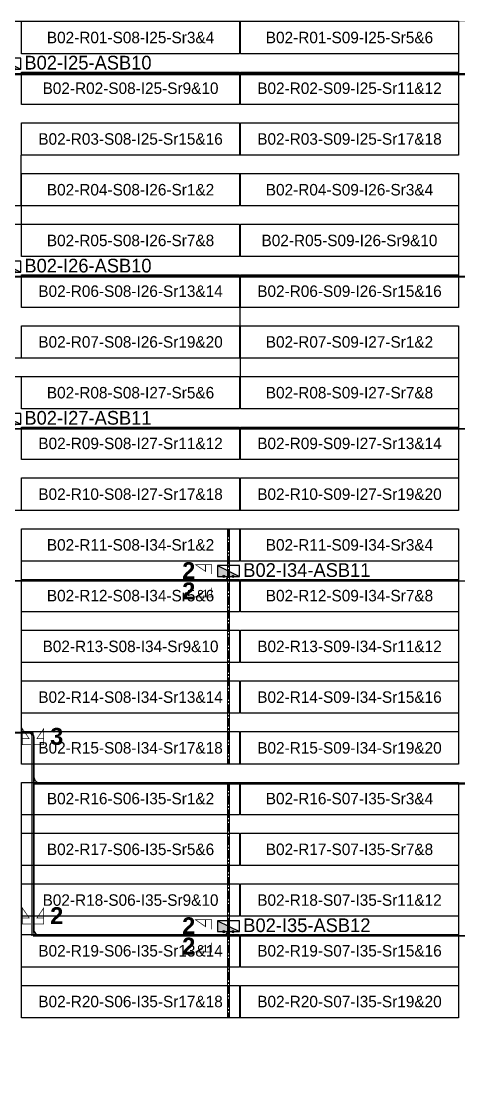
# Model space of a CAD drawing. Header units: metres. Extents: x 532643 to 533032, y 2674174 to 2674494.
# Drawn here: x 532870.2 to 532935, y 2674337.9 to 2674494.1 of the extents above; entities that cross this region are included whole.
import ezdxf
from ezdxf.enums import TextEntityAlignment as Align

# ---------------------------------------------------------------- set-up
doc = ezdxf.new("R2010")
doc.units = ezdxf.units.M
doc.header["$MEASUREMENT"] = 0
doc.linetypes.add('CENTER', pattern=[2, 1.25, -0.25, 0.25, -0.25])
doc.layers.add('Block Boundary-12.5 MW Block', color=6, linetype='Continuous', lineweight=9)
doc.layers.add('PILE', color=1, linetype='Continuous', lineweight=15)
for name, color, linetype in [('DC Trench BL-02', 40, 'Continuous'), ('E-Inverter Grouping', 2, 'Continuous'), ('Inverter Block-02', 7, 'Continuous'), ('LT Cable(AG) INV to LT Panel BL-02', 2, 'Continuous'), ('Messenger Wire Block-02 (Master Path)', 30, 'Continuous'), ('Messenger Wire Block-02 (MW Path)', 191, 'Continuous'), ('MMS Table Block-02', 8, 'Continuous'), ('Plan Line - DC BL-02', 40, 'Continuous'), ('Section Marking BL-02', 2, 'Continuous')]:
    doc.layers.add(name, color=color, linetype=linetype)
doc.styles.add('BoldTextStyle', font='arialbd.ttf')
doc.styles.get("Standard").update_dxf_attribs({"font": 'Adani Regular.ttf'})

# ---------------------------------------------------------------- blocks, each defined once
blk = doc.blocks.new('MMS Table (32.292 x 4.788)')
at = {"color": 0}
blk.add_lwpolyline([(0, -0.002), (0, 4.786), (32.292, 4.786), (32.292, -0.002)], close=True, dxfattribs=at)
at = {"color": 7}
blk.add_attdef('ID1', text='', height=1.7, dxfattribs=at).set_placement((16.146, 2.392), align=Align.MIDDLE_CENTER)
blk = doc.blocks.new('Inverter Block')
h = blk.add_hatch(color=0)
h.dxf.hatch_style = 1
h.paths.add_polyline_path([(-1.46, 2.27), (-1.46, 0.85), (1.46, 0.85)])
at = {"color": 0}
blk.add_lwpolyline([(1.46, 2.27), (-1.46, 2.27), (-1.46, 0.85), (1.46, 0.85)], close=True, dxfattribs=at)
blk.add_lwpolyline([(-1.46, 2.27), (1.46, 0.85)], dxfattribs=at)
at = {"layer": 'PILE'}
for centre in [(-0.61, 0.85), (0.61, 0.85)]:
    blk.add_circle(centre, 0.156, dxfattribs=at)
at = {"color": 7}
blk.add_attdef('ID', (-1.46, 3.01), '', height=1.8, dxfattribs=at)

msp = doc.modelspace()

# ---------------------------------------------------------------- linework, layer by layer
at = {"layer": 'Block Boundary-12.5 MW Block', "const_width": 0.05}
msp.add_lwpolyline([(532643.48, 2674494.08), (533032.08, 2674494.08), (533032.08, 2674174.29), (532643.48, 2674174.29)], close=True, dxfattribs=at)
at = {"layer": 'DC Trench BL-02', "color": 40, "const_width": 0.15}
for points in [[(532901.03, 2674419.07), (532900.73, 2674419.07), (532900.73, 2674384.29), (532901.03, 2674384.29)], [(532901.03, 2674381.57), (532900.73, 2674381.57), (532900.73, 2674346.79), (532901.03, 2674346.79)]]:
    msp.add_lwpolyline(points, close=True, dxfattribs=at)
at = {"layer": 'E-Inverter Grouping', "color": 3}
for points in [[(532934.91, 2674494.08), (532934.91, 2674474.29), (532870.12, 2674474.29), (532870.12, 2674466.79), (532837.83, 2674466.79), (532837.83, 2674494.08)], [(532934.91, 2674471.58), (532934.91, 2674451.79), (532902.52, 2674451.79), (532902.52, 2674444.29), (532837.83, 2674444.29), (532837.83, 2674464.08), (532870.22, 2674464.08), (532870.22, 2674471.58)], [(532934.91, 2674421.79), (532837.83, 2674421.79), (532837.83, 2674441.58), (532902.62, 2674441.58), (532902.62, 2674449.08), (532934.91, 2674449.08)], [(532934.91, 2674384.29), (532870.22, 2674384.29), (532870.22, 2674419.08), (532934.91, 2674419.08)], [(532934.91, 2674346.79), (532870.22, 2674346.79), (532870.22, 2674381.58), (532934.91, 2674381.58)]]:
    msp.add_lwpolyline(points, close=True, dxfattribs=at)
at = {"layer": 'LT Cable(AG) INV to LT Panel BL-02', "color": 5}
for points in [[(532833.52, 2674369.95), (532830.06, 2674369.95, -0.414214), (532829.16, 2674370.85), (532829.16, 2674373.9, 0.214019), (532828.86, 2674374.57), (532822.14, 2674380.55, -0.214019), (532821.84, 2674381.22), (532821.84, 2674382.85, -0.0289), (532821.85, 2674382.96), (532821.9, 2674383.44, 0.0289), (532821.91, 2674383.54), (532821.91, 2674485.33, -0.414214), (532822.81, 2674486.23), (532964.76, 2674486.23, 0.414214), (532965.66, 2674487.13), (532965.66, 2674487.73)], [(532833.52, 2674369.9), (532830.01, 2674369.9, -0.414214), (532829.11, 2674370.8), (532829.11, 2674373.88, 0.214019), (532828.81, 2674374.55), (532822.09, 2674380.53, -0.214019), (532821.79, 2674381.2), (532821.79, 2674382.86, -0.0289), (532821.8, 2674382.96), (532821.85, 2674383.44, 0.0289), (532821.86, 2674383.54), (532821.86, 2674455.38, -0.414214), (532822.76, 2674456.28), (532964.76, 2674456.28, 0.414214), (532965.66, 2674457.18), (532965.66, 2674457.73)], [(532831.58, 2674369.85), (532829.96, 2674369.85, -0.414214), (532829.06, 2674370.75), (532829.06, 2674373.86, 0.214019), (532828.76, 2674374.53), (532822.04, 2674380.51, -0.214019), (532821.74, 2674381.18), (532821.74, 2674382.86, -0.0289), (532821.75, 2674382.96), (532821.8, 2674383.44, 0.0289), (532821.81, 2674383.55), (532821.81, 2674432.93, -0.414214), (532822.71, 2674433.83), (532964.76, 2674433.83, 0.414214), (532965.66, 2674434.73), (532965.66, 2674435.23)], [(532831.58, 2674369.78), (532829.88, 2674369.78, -0.414214), (532828.98, 2674370.68), (532828.98, 2674373.82, 0.214019), (532828.68, 2674374.49), (532821.97, 2674380.47, -0.214019), (532821.67, 2674381.14), (532821.67, 2674382.86, -0.0289), (532821.67, 2674382.97), (532821.73, 2674383.45, 0.0289), (532821.74, 2674383.55), (532821.74, 2674410.5, -0.414214), (532822.64, 2674411.4), (532899.98, 2674411.4, 0.414214), (532900.88, 2674412.3), (532900.88, 2674412.73)], [(532831.58, 2674369.8), (532829.91, 2674369.8, -0.414214), (532829.01, 2674370.7), (532829.01, 2674373.83, 0.214019), (532828.71, 2674374.5), (532821.99, 2674380.48, -0.214019), (532821.69, 2674381.15), (532821.69, 2674382.86, -0.0289), (532821.7, 2674382.97), (532821.75, 2674383.45, 0.0289), (532821.76, 2674383.55), (532821.76, 2674410.48, -0.414214), (532822.66, 2674411.38), (532964.76, 2674411.38, 0.414214), (532965.66, 2674412.28), (532965.66, 2674412.73)], [(532829.51, 2674369.72, -0.325999), (532828.88, 2674370.58), (532828.88, 2674373.78, 0.214019), (532828.58, 2674374.45), (532821.87, 2674380.43, -0.214019), (532821.57, 2674381.1), (532821.57, 2674382.87, -0.0289), (532821.57, 2674382.97), (532821.63, 2674383.45, 0.0289), (532821.64, 2674383.56), (532821.64, 2674388.1, -0.414214), (532822.54, 2674389), (532871.17, 2674389, -0.414214), (532872.07, 2674388.1), (532872.07, 2674382.4, 0.414214), (532872.97, 2674381.5), (532964.76, 2674381.5, 0.414214), (532965.66, 2674382.4), (532965.66, 2674382.73)], [(532829.51, 2674369.75, -0.317911), (532828.91, 2674370.6), (532828.91, 2674373.79, 0.214019), (532828.61, 2674374.46), (532821.89, 2674380.44, -0.214019), (532821.59, 2674381.11), (532821.59, 2674382.87, -0.0289), (532821.6, 2674382.97), (532821.65, 2674383.45, 0.0289), (532821.66, 2674383.56), (532821.66, 2674388.08, -0.414214), (532822.56, 2674388.98), (532871.14, 2674388.98, -0.414214), (532872.04, 2674388.08), (532872.04, 2674359.88, 0.414214), (532872.94, 2674358.98), (532899.98, 2674358.98, 0.414214), (532900.88, 2674359.88), (532900.88, 2674360.23)], [(532829.51, 2674369.79, -0.309777), (532828.93, 2674370.63), (532828.93, 2674373.8, 0.214019), (532828.63, 2674374.47), (532821.92, 2674380.45, -0.214019), (532821.62, 2674381.12), (532821.62, 2674382.87, -0.0289), (532821.62, 2674382.97), (532821.68, 2674383.45, 0.0289), (532821.69, 2674383.55), (532821.69, 2674388.05, -0.414214), (532822.59, 2674388.95), (532871.12, 2674388.95, -0.414214), (532872.02, 2674388.05), (532872.02, 2674359.85, 0.414214), (532872.92, 2674358.95), (532964.76, 2674358.95, 0.414214), (532965.66, 2674359.85), (532965.66, 2674360.23)]]:
    msp.add_lwpolyline(points, format="xyb", dxfattribs=at)
at = {"layer": 'Messenger Wire Block-02 (Master Path)'}
for points in [[(532821.76, 2674486.38), (532967.3, 2674486.38)], [(532821.76, 2674456.38), (532967.3, 2674456.38)], [(532821.76, 2674433.88), (532967.3, 2674433.88)], [(532821.76, 2674411.38), (532967.3, 2674411.38)], [(532821.76, 2674388.88), (532871.94, 2674388.88)], [(532871.94, 2674358.88), (532871.94, 2674388.88)], [(532871.94, 2674381.38), (532967.3, 2674381.38)], [(532871.94, 2674358.88), (532967.3, 2674358.88)]]:
    msp.add_lwpolyline(points, dxfattribs=at)
at = {"layer": 'Messenger Wire Block-02 (MW Path)', "const_width": 0.1}
for points in [[(532821.76, 2674486.38), (532967.3, 2674486.38)], [(532821.76, 2674456.38), (532967.3, 2674456.38)], [(532821.76, 2674433.88), (532967.3, 2674433.88)], [(532821.76, 2674411.38), (532967.3, 2674411.38)], [(532821.76, 2674388.88), (532871.94, 2674388.88)], [(532871.69, 2674358.88), (532871.69, 2674388.88)], [(532871.94, 2674381.38), (532967.3, 2674381.38)], [(532871.94, 2674358.88), (532967.3, 2674358.88)]]:
    msp.add_lwpolyline(points, dxfattribs=at)
at = {"layer": 'Plan Line - DC BL-02', "color": 6, "linetype": 'CENTER'}
for points in [[(532900.88, 2674419.07), (532900.88, 2674384.29)], [(532900.88, 2674381.57), (532900.88, 2674346.79)]]:
    msp.add_lwpolyline(points, dxfattribs=at)
at = {"layer": 'Section Marking BL-02', "color": 94, "lineweight": 35, "true_color": 0x00a500, "const_width": 0.1}
for points in [[(532898.38, 2674412.38), (532898.38, 2674413.77), (532895.98, 2674413.77), (532897.46, 2674412.76), (532897.46, 2674413.77)], [(532898.38, 2674410.38), (532898.38, 2674408.99), (532895.98, 2674408.99), (532897.46, 2674410), (532897.46, 2674408.99)], [(532871.74, 2674387.13), (532870.35, 2674387.13), (532870.35, 2674389.53), (532871.36, 2674388.05), (532870.35, 2674388.05)], [(532872.14, 2674387.13), (532873.53, 2674387.13), (532873.53, 2674389.53), (532872.52, 2674388.05), (532873.53, 2674388.05)], [(532871.74, 2674360.63), (532870.35, 2674360.63), (532870.35, 2674363.03), (532871.36, 2674361.55), (532870.35, 2674361.55)], [(532872.14, 2674360.63), (532873.53, 2674360.63), (532873.53, 2674363.03), (532872.52, 2674361.55), (532873.53, 2674361.55)], [(532898.38, 2674359.88), (532898.38, 2674361.27), (532895.98, 2674361.27), (532897.46, 2674360.26), (532897.46, 2674361.27)], [(532898.38, 2674357.88), (532898.38, 2674356.49), (532895.98, 2674356.49), (532897.46, 2674357.5), (532897.46, 2674356.49)]]:
    msp.add_lwpolyline(points, dxfattribs=at)

# ---------------------------------------------------------------- block references
at = {"layer": 'Inverter Block-02'}
ref = msp.add_blockref('Inverter Block', (532868.47, 2674486.06), dxfattribs=dict(at, xscale=1.124999999976148, yscale=1.124999999976148, zscale=1.124999999976148))
ref.add_attrib('ID', 'B02-I25-ASB10', (532870.66, 2674486.95), dxfattribs={"layer": '0', "color": 7, "height": 2.025})
ref = msp.add_blockref('Inverter Block', (532868.47, 2674456.06), dxfattribs=dict(at, xscale=1.124999999976148, yscale=1.124999999976148, zscale=1.124999999976148))
ref.add_attrib('ID', 'B02-I26-ASB10', (532870.66, 2674456.95), dxfattribs={"layer": '0', "color": 7, "height": 2.025})
ref = msp.add_blockref('Inverter Block', (532868.47, 2674433.56), dxfattribs=dict(at, xscale=1.124999999976148, yscale=1.124999999976148, zscale=1.124999999976148))
ref.add_attrib('ID', 'B02-I27-ASB11', (532870.66, 2674434.45), dxfattribs={"layer": '0', "color": 7, "height": 2.025})
ref = msp.add_blockref('Inverter Block', (532900.86, 2674411.06), dxfattribs=dict(at, xscale=1.124999999976148, yscale=1.124999999976148, zscale=1.124999999976148))
ref.add_attrib('ID', 'B02-I34-ASB11', (532903.05, 2674411.95), dxfattribs={"layer": '0', "color": 7, "height": 2.025})
ref = msp.add_blockref('Inverter Block', (532900.86, 2674358.56), dxfattribs=dict(at, xscale=1.124999999976148, yscale=1.124999999976148, zscale=1.124999999976148))
ref.add_attrib('ID', 'B02-I35-ASB12', (532903.05, 2674359.45), dxfattribs={"layer": '0', "color": 7, "height": 2.025})
at = {"layer": 'MMS Table Block-02'}
for p, values in [((532870.22, 2674489.29), {'ID1': 'B02-R01-S08-I25-Sr3&4'}), ((532902.62, 2674489.29), {'ID1': 'B02-R01-S09-I25-Sr5&6'}), ((532870.22, 2674481.79), {'ID1': 'B02-R02-S08-I25-Sr9&10'}), ((532902.62, 2674481.79), {'ID1': 'B02-R02-S09-I25-Sr11&12'}), ((532870.22, 2674474.29), {'ID1': 'B02-R03-S08-I25-Sr15&16'}), ((532902.62, 2674474.29), {'ID1': 'B02-R03-S09-I25-Sr17&18'}), ((532870.22, 2674466.79), {'ID1': 'B02-R04-S08-I26-Sr1&2'}), ((532902.62, 2674466.79), {'ID1': 'B02-R04-S09-I26-Sr3&4'}), ((532870.22, 2674459.29), {'ID1': 'B02-R05-S08-I26-Sr7&8'}), ((532902.62, 2674459.29), {'ID1': 'B02-R05-S09-I26-Sr9&10'}), ((532870.22, 2674451.79), {'ID1': 'B02-R06-S08-I26-Sr13&14'}), ((532902.62, 2674451.79), {'ID1': 'B02-R06-S09-I26-Sr15&16'}), ((532870.22, 2674444.29), {'ID1': 'B02-R07-S08-I26-Sr19&20'}), ((532902.62, 2674444.29), {'ID1': 'B02-R07-S09-I27-Sr1&2'}), ((532870.22, 2674436.79), {'ID1': 'B02-R08-S08-I27-Sr5&6'}), ((532902.62, 2674436.79), {'ID1': 'B02-R08-S09-I27-Sr7&8'}), ((532870.22, 2674429.29), {'ID1': 'B02-R09-S08-I27-Sr11&12'}), ((532902.62, 2674429.29), {'ID1': 'B02-R09-S09-I27-Sr13&14'}), ((532870.22, 2674421.79), {'ID1': 'B02-R10-S08-I27-Sr17&18'}), ((532902.62, 2674421.79), {'ID1': 'B02-R10-S09-I27-Sr19&20'}), ((532870.22, 2674414.29), {'ID1': 'B02-R11-S08-I34-Sr1&2'}), ((532902.62, 2674414.29), {'ID1': 'B02-R11-S09-I34-Sr3&4'}), ((532870.22, 2674406.79), {'ID1': 'B02-R12-S08-I34-Sr5&6'}), ((532902.62, 2674406.79), {'ID1': 'B02-R12-S09-I34-Sr7&8'}), ((532870.22, 2674399.29), {'ID1': 'B02-R13-S08-I34-Sr9&10'}), ((532902.62, 2674399.29), {'ID1': 'B02-R13-S09-I34-Sr11&12'}), ((532870.22, 2674391.79), {'ID1': 'B02-R14-S08-I34-Sr13&14'}), ((532902.62, 2674391.79), {'ID1': 'B02-R14-S09-I34-Sr15&16'}), ((532870.22, 2674384.29), {'ID1': 'B02-R15-S08-I34-Sr17&18'}), ((532902.62, 2674384.29), {'ID1': 'B02-R15-S09-I34-Sr19&20'}), ((532870.22, 2674376.79), {'ID1': 'B02-R16-S06-I35-Sr1&2'}), ((532902.62, 2674376.79), {'ID1': 'B02-R16-S07-I35-Sr3&4'}), ((532870.22, 2674369.29), {'ID1': 'B02-R17-S06-I35-Sr5&6'}), ((532902.62, 2674369.29), {'ID1': 'B02-R17-S07-I35-Sr7&8'}), ((532870.22, 2674361.79), {'ID1': 'B02-R18-S06-I35-Sr9&10'}), ((532902.62, 2674361.79), {'ID1': 'B02-R18-S07-I35-Sr11&12'}), ((532870.22, 2674354.29), {'ID1': 'B02-R19-S06-I35-Sr13&14'}), ((532902.62, 2674354.29), {'ID1': 'B02-R19-S07-I35-Sr15&16'}), ((532870.22, 2674346.79), {'ID1': 'B02-R20-S06-I35-Sr17&18'}), ((532902.62, 2674346.79), {'ID1': 'B02-R20-S07-I35-Sr19&20'})]:
    msp.add_blockref('MMS Table (32.292 x 4.788)', p, dxfattribs=at).add_auto_attribs(values)

# ---------------------------------------------------------------- texts
at = {"layer": 'Section Marking BL-02', "color": 94, "true_color": 0x00a500, "style": 'BoldTextStyle'}
for s, p in [('2', (532894.98, 2674412.88)), ('2', (532894.98, 2674409.88)), ('3', (532875.44, 2674388.38)), ('2', (532875.44, 2674361.88)), ('2', (532894.98, 2674360.38)), ('2', (532894.98, 2674357.38))]:
    msp.add_text(s, height=2.5, dxfattribs=at).set_placement(p, align=Align.MIDDLE_CENTER)

doc.saveas('drawing.dxf')
